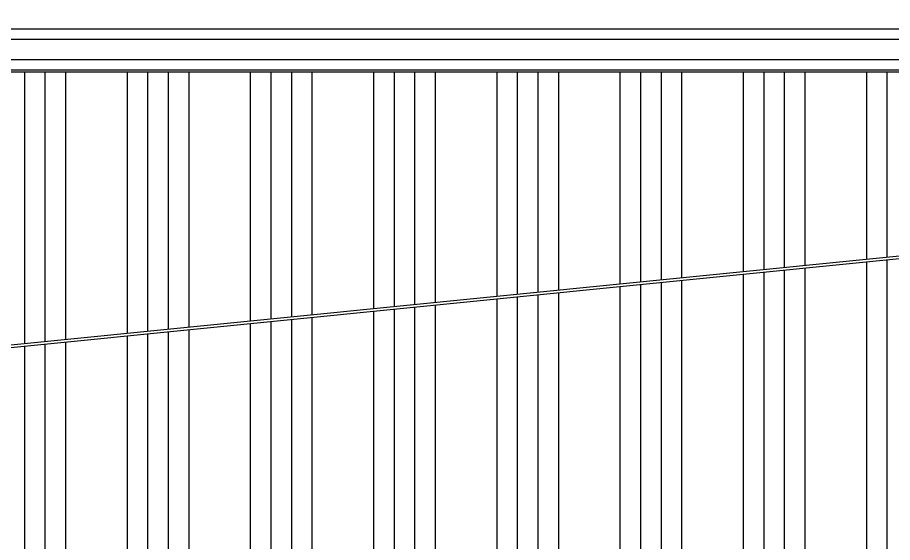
# Model space of a CAD drawing. Header units: metres. Extents: x 1422408 to 2565053, y 3723 to 80428.
# Drawn here: x 2267912.14 to 2267925.67, y 4227.48 to 4235.59 of the extents above; entities that cross this region are included whole.
import ezdxf

# ---------------------------------------------------------------- set-up
doc = ezdxf.new("R2010")
doc.units = ezdxf.units.M
doc.header["$LTSCALE"] = 3.5
doc.header["$MEASUREMENT"] = 0
doc.layers.get('0').update_dxf_attribs({"linetype": 'CONTINUOUS'})

msp = doc.modelspace()

# ---------------------------------------------------------------- hatches: boundary and pattern name
h = msp.add_hatch()
h.set_pattern_fill('ANSI32', color=256, scale=0.05, angle=135)
h.set_pattern_definition([(180, (2262694.14667, 4968.68066), (0, -0.47624949), []), (180, (2262693.9879, 4968.8394), (0, -0.47624949), [])])
h.paths.add_polyline_path([(2267955.00105, 4235.99971), (2267907.47349, 4235.9998), (2267907.47348, 4234.74668), (2267955.00105, 4234.74659)])

# ---------------------------------------------------------------- linework, layer by layer
at = {"linetype": 'Continuous'}
for p, q in [((2267912.25359, 4230.5494), (2267912.25359, 4234.74659)), ((2267912.57109, 4230.58115), (2267912.57109, 4234.74659)), ((2267912.88859, 4230.6129), (2267912.88859, 4234.74659)), ((2267913.84109, 4230.70815), (2267913.84109, 4234.74659)), ((2267914.15859, 4230.7399), (2267914.15859, 4234.74659)), ((2267914.47609, 4230.77165), (2267914.47609, 4234.74659)), ((2267914.79359, 4230.8034), (2267914.79359, 4234.74659)), ((2267915.74609, 4230.89865), (2267915.74609, 4234.74659)), ((2267916.06359, 4230.9304), (2267916.06359, 4234.74659)), ((2267916.38109, 4230.96215), (2267916.38109, 4234.74659)), ((2267916.69859, 4230.9939), (2267916.69859, 4234.74659)), ((2267917.65109, 4231.08915), (2267917.65109, 4234.74659)), ((2267917.96859, 4231.1209), (2267917.96859, 4234.74659)), ((2267918.28609, 4231.15265), (2267918.28609, 4234.74659)), ((2267918.60359, 4231.1844), (2267918.60359, 4234.74659)), ((2267919.55609, 4231.27965), (2267919.55609, 4234.74659)), ((2267919.87359, 4231.3114), (2267919.87359, 4234.74659)), ((2267920.19108, 4231.34315), (2267920.19108, 4234.74659)), ((2267920.50859, 4231.3749), (2267920.50859, 4234.74659)), ((2267921.46108, 4231.47015), (2267921.46108, 4234.74659)), ((2267921.77858, 4231.5019), (2267921.77858, 4234.74659)), ((2267922.09608, 4231.53365), (2267922.09608, 4234.74659)), ((2267922.41358, 4231.5654), (2267922.41358, 4234.74659)), ((2267923.36608, 4231.66065), (2267923.36608, 4234.74659)), ((2267923.68358, 4231.6924), (2267923.68358, 4234.74659)), ((2267924.00108, 4231.72415), (2267924.00108, 4234.74659)), ((2267924.31858, 4231.7559), (2267924.31858, 4234.74659)), ((2267925.27108, 4231.85115), (2267925.27108, 4234.74659)), ((2267925.58858, 4231.8829), (2267925.58858, 4234.74659)), ((2267924.31858, 4223.79733), (2267924.31858, 4231.7157)), ((2267925.27108, 4223.79731), (2267925.27108, 4231.81095)), ((2267925.58858, 4223.7973), (2267925.58858, 4231.8427)), ((2267923.36608, 4223.79735), (2267923.36608, 4231.62045)), ((2267923.68358, 4223.79734), (2267923.68358, 4231.6522)), ((2267924.00108, 4223.79734), (2267924.00108, 4231.68395)), ((2267921.77858, 4223.79739), (2267921.77858, 4231.4617)), ((2267922.09608, 4223.79738), (2267922.09608, 4231.49345)), ((2267922.41358, 4223.79737), (2267922.41358, 4231.5252)), ((2267920.50859, 4223.79742), (2267920.50859, 4231.3347)), ((2267921.46108, 4223.7974), (2267921.46108, 4231.42995)), ((2267919.55609, 4223.79744), (2267919.55609, 4231.23945)), ((2267919.87359, 4223.79743), (2267919.87359, 4231.2712)), ((2267920.19108, 4223.79743), (2267920.19108, 4231.30295)), ((2267917.65109, 4223.79749), (2267917.65109, 4231.04895)), ((2267917.96859, 4223.79748), (2267917.96859, 4231.0807)), ((2267918.28609, 4223.79747), (2267918.28609, 4231.11245)), ((2267918.60359, 4223.79746), (2267918.60359, 4231.1442)), ((2267916.38109, 4223.79751), (2267916.38109, 4230.92195)), ((2267916.69859, 4223.79751), (2267916.69859, 4230.9537)), ((2267915.74609, 4223.79753), (2267915.74609, 4230.85845)), ((2267916.06359, 4223.79752), (2267916.06359, 4230.8902)), ((2267913.84109, 4223.79757), (2267913.84109, 4230.66795)), ((2267914.15859, 4223.79757), (2267914.15859, 4230.6997)), ((2267914.47609, 4223.79756), (2267914.47609, 4230.73145)), ((2267914.79359, 4223.79755), (2267914.79359, 4230.7632)), ((2267912.25359, 4223.79761), (2267912.25359, 4230.5092)), ((2267912.57109, 4223.7976), (2267912.57109, 4230.54095)), ((2267912.88859, 4223.7976), (2267912.88859, 4230.5727))]:
    msp.add_line(p, q, dxfattribs=at)
for p, q in [((2267927.27572, 4232.05161), (2267907.34793, 4230.05883)), ((2267927.27572, 4232.01141), (2267907.35191, 4230.01903))]:
    msp.add_line(p, q)
msp.add_lwpolyline([(2267955.03462, 4234.74659), (2267907.47348, 4234.74659)])

doc.saveas('drawing.dxf')
